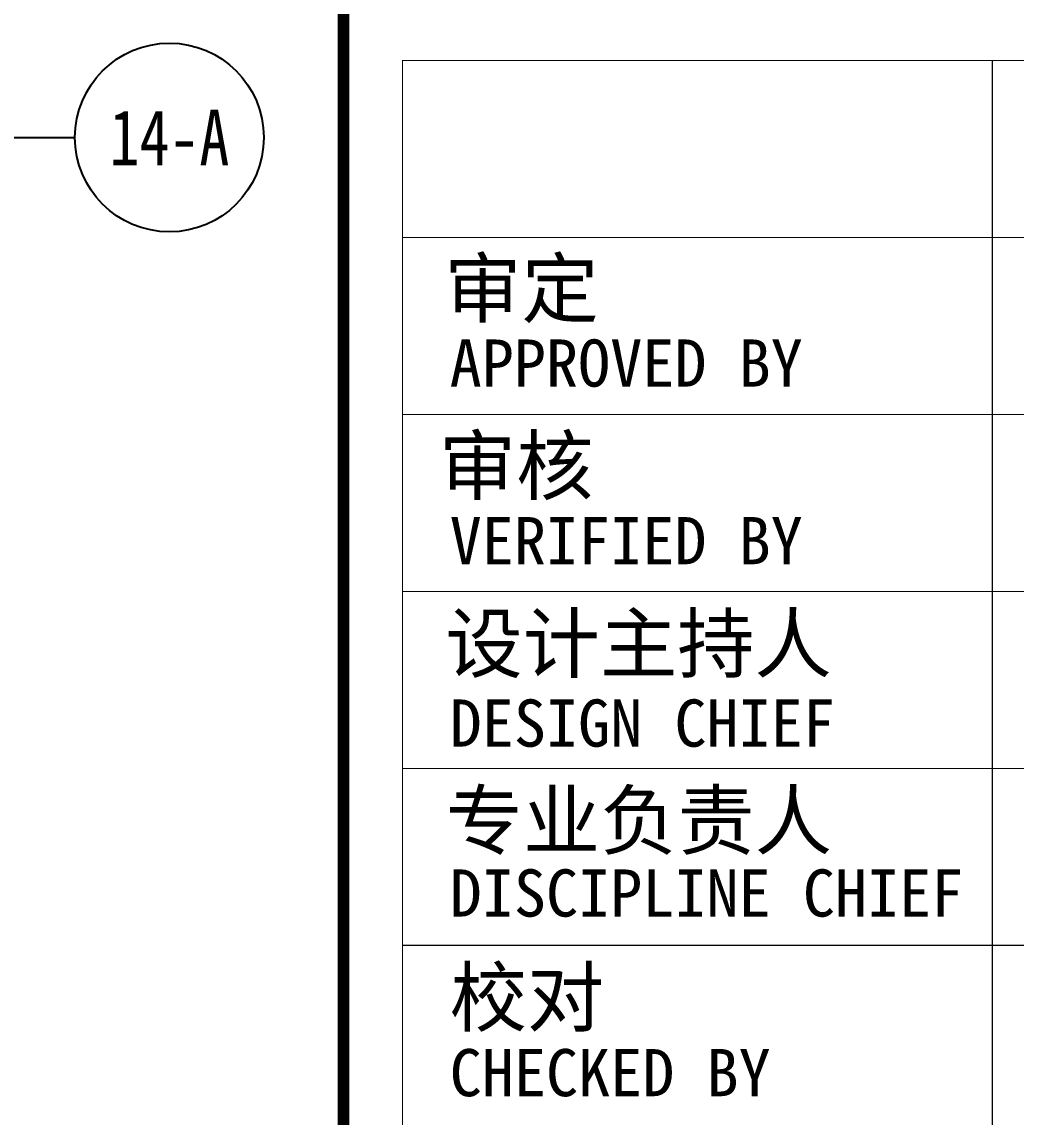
# Model space of a CAD drawing. Extents: x -409435 to 356702, y -107829 to 330904.
# Drawn here: x 125922 to 132242, y 261073 to 268035 of the extents above; entities that cross this region are included whole.
import ezdxf
from ezdxf.enums import TextEntityAlignment as Align
from ezdxf.xclip import XClip

# ---------------------------------------------------------------- set-up
doc = ezdxf.new("R2010")
doc.units = 0
doc.header["$LTSCALE"] = 1000
doc.header["$MEASUREMENT"] = 0
doc.header["$XCLIPFRAME"] = 0
for name, color, linetype in [('104-14# 核心筒$0$01-标注_轴线坐标', 132, 'Continuous'), ('104-14# 核心筒$0$AXIS_TEXT', 7, 'Continuous'), ('AXIS_TEXT', 7, 'Continuous')]:
    doc.layers.add(name, color=color, linetype=linetype)
doc.styles.add('104-14# 核心筒$0$_TCH_AXIS', font='STXIHEI_0.TTF', dxfattribs={"width": 0.8})
doc.styles.add('COMPLEX', font='COMPLEX')
doc.styles.add('图签信息$0$华文细黑', font='STXIHEI_0.TTF', dxfattribs={"height": 10})

# ---------------------------------------------------------------- blocks, each defined once
blk = doc.blocks.new('图框-A1+1-4')
at = {"const_width": 0.5}
blk.add_lwpolyline([(976, 584), (25, 584), (25, 10), (976, 10)], close=True, dxfattribs=at)
blk = doc.blocks.new('图签信息')
at = {"const_width": 0.5}
blk.add_lwpolyline([(-65, 0), (0, 0), (0, 500.5), (-65, 500.5)], close=True, dxfattribs=at)
at = {"const_width": 0.05}
for points in [[(-62.5, 103.262), (-2.5, 103.262), (-2.5, 163.262), (-62.5, 163.262), (-62.5, 103.262)], [(-37.5, 163.262), (-37.5, 103.262)], [(-62.5, 155.762), (-2.5, 155.762)], [(-62.5, 148.262), (-2.5, 148.262)], [(-62.5, 140.762), (-2.5, 140.762)], [(-62.5, 133.262), (-2.5, 133.262)], [(-62.5, 125.762), (-2.5, 125.762)]]:
    blk.add_lwpolyline(points, dxfattribs=at)
at = {"style": '图签信息$0$华文细黑'}
for s, height, p in [('审定', 2.4, (-60.729, 154.808)), ('APPROVED BY', 2, (-60.5, 151.442)), ('审核', 2.4, (-60.955, 147.294)), ('VERIFIED BY', 2, (-60.5, 143.915)), ('设计主持人', 2.4, (-60.678, 139.762)), ('DESIGN CHIEF', 2, (-60.5, 136.185)), ('专业负责人', 2.4, (-60.667, 132.262)), ('DISCIPLINE CHIEF', 2, (-60.5, 128.984)), ('校对', 2.4, (-60.5, 124.762)), ('CHECKED BY', 2, (-60.5, 121.371))]:
    blk.add_text(s, height=height, dxfattribs=at).set_placement(p, align=Align.TOP_LEFT)
blk = doc.blocks.new('图签-A1')
at = {"color": 2}
blk.add_blockref('图签信息', (0, 0), dxfattribs=at)
blk = doc.blocks.new('_AXISO')
blk.add_circle((0, 0), 0.5)
at = {"layer": 'AXIS_TEXT', "style": 'COMPLEX', "width": 1.041667}
blk.add_attdef('A', text='', height=0.56, dxfattribs=at).set_placement((-0.25, -0.28), (0.25, -0.28), align=Align.FIT)
blk = doc.blocks.new('104-14# 核心筒')
at = {"layer": '104-14# 核心筒$0$01-标注_轴线坐标'}
blk.add_line((120259.9, 267300), (126259.9, 267300), dxfattribs=at)
ref = blk.add_blockref('_AXISO', (126859.9, 267300), dxfattribs=dict(at, xscale=1200, yscale=1200, zscale=1200))
ref.add_attrib('A', '14-A', dxfattribs={"layer": '104-14# 核心筒$0$AXIS_TEXT', "height": 353.32, "style": '104-14# 核心筒$0$_TCH_AXIS', "width": 0.923853}).set_placement((126478.9, 267123.3), (127241, 267123.3), align=Align.FIT)
blk = doc.blocks.new('X-104 14#平面')
at = {"xscale": 150, "yscale": 150, "zscale": 150}
for name, p in [('图框-A1+1-4', (-18433.5, 241800)), ('图签-A1', (137716.5, 243300))]:
    blk.add_blockref(name, p, dxfattribs=at)
ref = blk.add_blockref('104-14# 核心筒', (0, 0))
XClip(ref).set_block_clipping_path([(-38664.3623821461, -25500), (139216.5485069363, 330900)])

msp = doc.modelspace()

# ---------------------------------------------------------------- block references
msp.add_blockref('X-104 14#平面', (0, 0))

doc.saveas('drawing.dxf')
